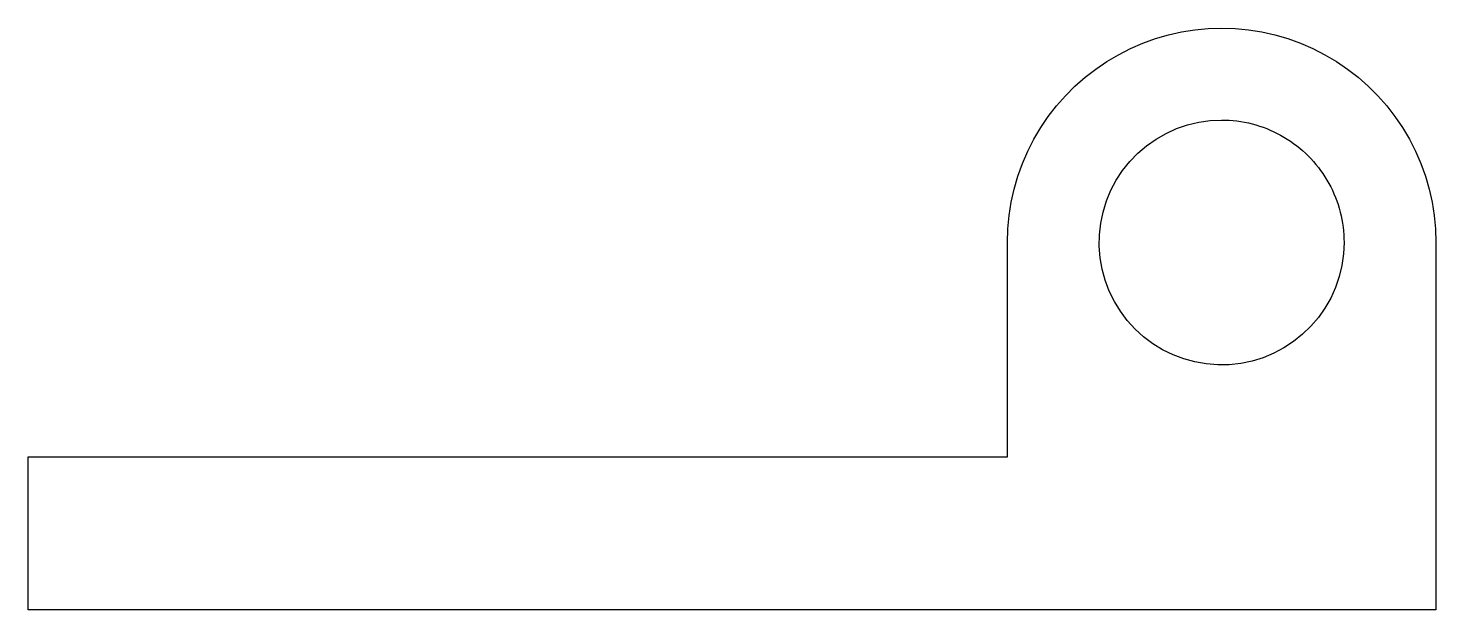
# Model space of a CAD drawing. Header units: metres. Extents: x -35.5 to 10.5, y 0 to 19.
import ezdxf

# ---------------------------------------------------------------- set-up
doc = ezdxf.new("R2010")
doc.units = ezdxf.units.M

msp = doc.modelspace()

# ---------------------------------------------------------------- linework, layer by layer
for points in [[(-3.5, 12), (-3.486, 12.44), (-3.445, 12.877), (-3.376, 13.312), (-3.28, 13.741), (-3.157, 14.163), (-3.008, 14.577), (-2.834, 14.98), (-2.634, 15.372), (-2.41, 15.751), (-2.163, 16.114), (-1.894, 16.462), (-1.603, 16.792), (-1.292, 17.103), (-0.962, 17.394), (-0.614, 17.663), (-0.251, 17.91), (0.128, 18.134), (0.52, 18.334), (0.923, 18.508), (1.337, 18.657), (1.759, 18.78), (2.188, 18.876), (2.623, 18.945), (3.06, 18.986), (3.5, 19), (3.94, 18.986), (4.377, 18.945), (4.812, 18.876), (5.241, 18.78), (5.663, 18.657), (6.077, 18.508), (6.48, 18.334), (6.872, 18.134), (7.251, 17.91), (7.614, 17.663), (7.962, 17.394), (8.292, 17.103), (8.603, 16.792), (8.894, 16.462), (9.163, 16.114), (9.41, 15.751), (9.634, 15.372), (9.834, 14.98), (10.008, 14.577), (10.157, 14.163), (10.28, 13.741), (10.376, 13.312), (10.445, 12.877), (10.486, 12.44), (10.5, 12)], [(7.5, 12), (7.482, 11.624), (7.429, 11.25), (7.341, 10.884), (7.219, 10.528), (7.064, 10.184), (6.877, 9.857), (6.661, 9.548), (6.416, 9.262), (6.145, 9), (5.851, 8.764), (5.536, 8.557), (5.203, 8.381), (4.855, 8.236), (4.495, 8.126), (4.126, 8.049), (3.751, 8.008), (3.374, 8.002), (2.999, 8.032), (2.627, 8.096), (2.264, 8.196), (1.911, 8.329), (1.573, 8.495), (1.252, 8.692), (0.95, 8.918), (0.672, 9.172), (0.418, 9.45), (0.192, 9.752), (-0.005, 10.073), (-0.171, 10.411), (-0.304, 10.764), (-0.404, 11.127), (-0.468, 11.499), (-0.498, 11.874), (-0.492, 12.251), (-0.451, 12.626), (-0.374, 12.995), (-0.264, 13.355), (-0.119, 13.703), (0.057, 14.036), (0.264, 14.351), (0.5, 14.645), (0.762, 14.916), (1.048, 15.161), (1.357, 15.377), (1.684, 15.564), (2.028, 15.719), (2.384, 15.841), (2.75, 15.929), (3.124, 15.982), (3.5, 16)], [(3.5, 16), (3.626, 15.998), (3.751, 15.992), (3.876, 15.982), (4.001, 15.968), (4.126, 15.951), (4.25, 15.929), (4.373, 15.904), (4.495, 15.874), (4.616, 15.841), (4.736, 15.804), (4.855, 15.764), (4.972, 15.719), (5.089, 15.671), (5.203, 15.619), (5.316, 15.564), (5.427, 15.505), (5.536, 15.443), (5.643, 15.377), (5.748, 15.308), (5.851, 15.236), (5.952, 15.161), (6.05, 15.082), (6.145, 15), (6.238, 14.916), (6.328, 14.828), (6.416, 14.738), (6.5, 14.645), (6.582, 14.55), (6.661, 14.452), (6.736, 14.351), (6.808, 14.248), (6.877, 14.143), (6.943, 14.036), (7.005, 13.927), (7.064, 13.816), (7.119, 13.703), (7.171, 13.589), (7.219, 13.472), (7.264, 13.355), (7.304, 13.236), (7.341, 13.116), (7.374, 12.995), (7.404, 12.873), (7.429, 12.75), (7.451, 12.626), (7.468, 12.501), (7.482, 12.376), (7.492, 12.251), (7.498, 12.126), (7.5, 12)], [(-3.5, 5), (-3.5, 5.14), (-3.5, 5.28), (-3.5, 5.42), (-3.5, 5.56), (-3.5, 5.7), (-3.5, 5.84), (-3.5, 5.98), (-3.5, 6.12), (-3.5, 6.26), (-3.5, 6.4), (-3.5, 6.54), (-3.5, 6.68), (-3.5, 6.82), (-3.5, 6.96), (-3.5, 7.1), (-3.5, 7.24), (-3.5, 7.38), (-3.5, 7.52), (-3.5, 7.66), (-3.5, 7.8), (-3.5, 7.94), (-3.5, 8.08), (-3.5, 8.22), (-3.5, 8.36), (-3.5, 8.5), (-3.5, 8.64), (-3.5, 8.78), (-3.5, 8.92), (-3.5, 9.06), (-3.5, 9.2), (-3.5, 9.34), (-3.5, 9.48), (-3.5, 9.62), (-3.5, 9.76), (-3.5, 9.9), (-3.5, 10.04), (-3.5, 10.18), (-3.5, 10.32), (-3.5, 10.46), (-3.5, 10.6), (-3.5, 10.74), (-3.5, 10.88), (-3.5, 11.02), (-3.5, 11.16), (-3.5, 11.3), (-3.5, 11.44), (-3.5, 11.58), (-3.5, 11.72), (-3.5, 11.86), (-3.5, 12)], [(-3.5, 5), (-3.5, 5.14), (-3.5, 5.28), (-3.5, 5.42), (-3.5, 5.56), (-3.5, 5.7), (-3.5, 5.84), (-3.5, 5.98), (-3.5, 6.12), (-3.5, 6.26), (-3.5, 6.4), (-3.5, 6.54), (-3.5, 6.68), (-3.5, 6.82), (-3.5, 6.96), (-3.5, 7.1), (-3.5, 7.24), (-3.5, 7.38), (-3.5, 7.52), (-3.5, 7.66), (-3.5, 7.8), (-3.5, 7.94), (-3.5, 8.08), (-3.5, 8.22), (-3.5, 8.36), (-3.5, 8.5), (-3.5, 8.64), (-3.5, 8.78), (-3.5, 8.92), (-3.5, 9.06), (-3.5, 9.2), (-3.5, 9.34), (-3.5, 9.48), (-3.5, 9.62), (-3.5, 9.76), (-3.5, 9.9), (-3.5, 10.04), (-3.5, 10.18), (-3.5, 10.32), (-3.5, 10.46), (-3.5, 10.6), (-3.5, 10.74), (-3.5, 10.88), (-3.5, 11.02), (-3.5, 11.16), (-3.5, 11.3), (-3.5, 11.44), (-3.5, 11.58), (-3.5, 11.72), (-3.5, 11.86), (-3.5, 12)], [(10.5, 12), (10.5, 11.76), (10.5, 11.52), (10.5, 11.28), (10.5, 11.04), (10.5, 10.8), (10.5, 10.56), (10.5, 10.32), (10.5, 10.08), (10.5, 9.84), (10.5, 9.6), (10.5, 9.36), (10.5, 9.12), (10.5, 8.88), (10.5, 8.64), (10.5, 8.4), (10.5, 8.16), (10.5, 7.92), (10.5, 7.68), (10.5, 7.44), (10.5, 7.2), (10.5, 6.96), (10.5, 6.72), (10.5, 6.48), (10.5, 6.24), (10.5, 6), (10.5, 5.76), (10.5, 5.52), (10.5, 5.28), (10.5, 5.04), (10.5, 4.8), (10.5, 4.56), (10.5, 4.32), (10.5, 4.08), (10.5, 3.84), (10.5, 3.6), (10.5, 3.36), (10.5, 3.12), (10.5, 2.88), (10.5, 2.64), (10.5, 2.4), (10.5, 2.16), (10.5, 1.92), (10.5, 1.68), (10.5, 1.44), (10.5, 1.2), (10.5, 0.96), (10.5, 0.72), (10.5, 0.48), (10.5, 0.24), (10.5, 0)], [(-35.5, 0), (-35.5, 0.1), (-35.5, 0.2), (-35.5, 0.3), (-35.5, 0.4), (-35.5, 0.5), (-35.5, 0.6), (-35.5, 0.7), (-35.5, 0.8), (-35.5, 0.9), (-35.5, 1), (-35.5, 1.1), (-35.5, 1.2), (-35.5, 1.3), (-35.5, 1.4), (-35.5, 1.5), (-35.5, 1.6), (-35.5, 1.7), (-35.5, 1.8), (-35.5, 1.9), (-35.5, 2), (-35.5, 2.1), (-35.5, 2.2), (-35.5, 2.3), (-35.5, 2.4), (-35.5, 2.5), (-35.5, 2.6), (-35.5, 2.7), (-35.5, 2.8), (-35.5, 2.9), (-35.5, 3), (-35.5, 3.1), (-35.5, 3.2), (-35.5, 3.3), (-35.5, 3.4), (-35.5, 3.5), (-35.5, 3.6), (-35.5, 3.7), (-35.5, 3.8), (-35.5, 3.9), (-35.5, 4), (-35.5, 4.1), (-35.5, 4.2), (-35.5, 4.3), (-35.5, 4.4), (-35.5, 4.5), (-35.5, 4.6), (-35.5, 4.7), (-35.5, 4.8), (-35.5, 4.9), (-35.5, 5)], [(-35.5, 5), (-34.86, 5), (-34.22, 5), (-33.58, 5), (-32.94, 5), (-32.3, 5), (-31.66, 5), (-31.02, 5), (-30.38, 5), (-29.74, 5), (-29.1, 5), (-28.46, 5), (-27.82, 5), (-27.18, 5), (-26.54, 5), (-25.9, 5), (-25.26, 5), (-24.62, 5), (-23.98, 5), (-23.34, 5), (-22.7, 5), (-22.06, 5), (-21.42, 5), (-20.78, 5), (-20.14, 5), (-19.5, 5), (-18.86, 5), (-18.22, 5), (-17.58, 5), (-16.94, 5), (-16.3, 5), (-15.66, 5), (-15.02, 5), (-14.38, 5), (-13.74, 5), (-13.1, 5), (-12.46, 5), (-11.82, 5), (-11.18, 5), (-10.54, 5), (-9.9, 5), (-9.26, 5), (-8.62, 5), (-7.98, 5), (-7.34, 5), (-6.7, 5), (-6.06, 5), (-5.42, 5), (-4.78, 5), (-4.14, 5), (-3.5, 5)], [(-20, 5), (-19.67, 5), (-19.34, 5), (-19.01, 5), (-18.68, 5), (-18.35, 5), (-18.02, 5), (-17.69, 5), (-17.36, 5), (-17.03, 5), (-16.7, 5), (-16.37, 5), (-16.04, 5), (-15.71, 5), (-15.38, 5), (-15.05, 5), (-14.72, 5), (-14.39, 5), (-14.06, 5), (-13.73, 5), (-13.4, 5), (-13.07, 5), (-12.74, 5), (-12.41, 5), (-12.08, 5), (-11.75, 5), (-11.42, 5), (-11.09, 5), (-10.76, 5), (-10.43, 5), (-10.1, 5), (-9.77, 5), (-9.44, 5), (-9.11, 5), (-8.78, 5), (-8.45, 5), (-8.12, 5), (-7.79, 5), (-7.46, 5), (-7.13, 5), (-6.8, 5), (-6.47, 5), (-6.14, 5), (-5.81, 5), (-5.48, 5), (-5.15, 5), (-4.82, 5), (-4.49, 5), (-4.16, 5), (-3.83, 5), (-3.5, 5)], [(10.5, 0), (9.58, 0), (8.66, 0), (7.74, 0), (6.82, 0), (5.9, 0), (4.98, 0), (4.06, 0), (3.14, 0), (2.22, 0), (1.3, 0), (0.38, 0), (-0.54, 0), (-1.46, 0), (-2.38, 0), (-3.3, 0), (-4.22, 0), (-5.14, 0), (-6.06, 0), (-6.98, 0), (-7.9, 0), (-8.82, 0), (-9.74, 0), (-10.66, 0), (-11.58, 0), (-12.5, 0), (-13.42, 0), (-14.34, 0), (-15.26, 0), (-16.18, 0), (-17.1, 0), (-18.02, 0), (-18.94, 0), (-19.86, 0), (-20.78, 0), (-21.7, 0), (-22.62, 0), (-23.54, 0), (-24.46, 0), (-25.38, 0), (-26.3, 0), (-27.22, 0), (-28.14, 0), (-29.06, 0), (-29.98, 0), (-30.9, 0), (-31.82, 0), (-32.74, 0), (-33.66, 0), (-34.58, 0), (-35.5, 0)]]:
    msp.add_lwpolyline(points)

doc.saveas('drawing.dxf')
